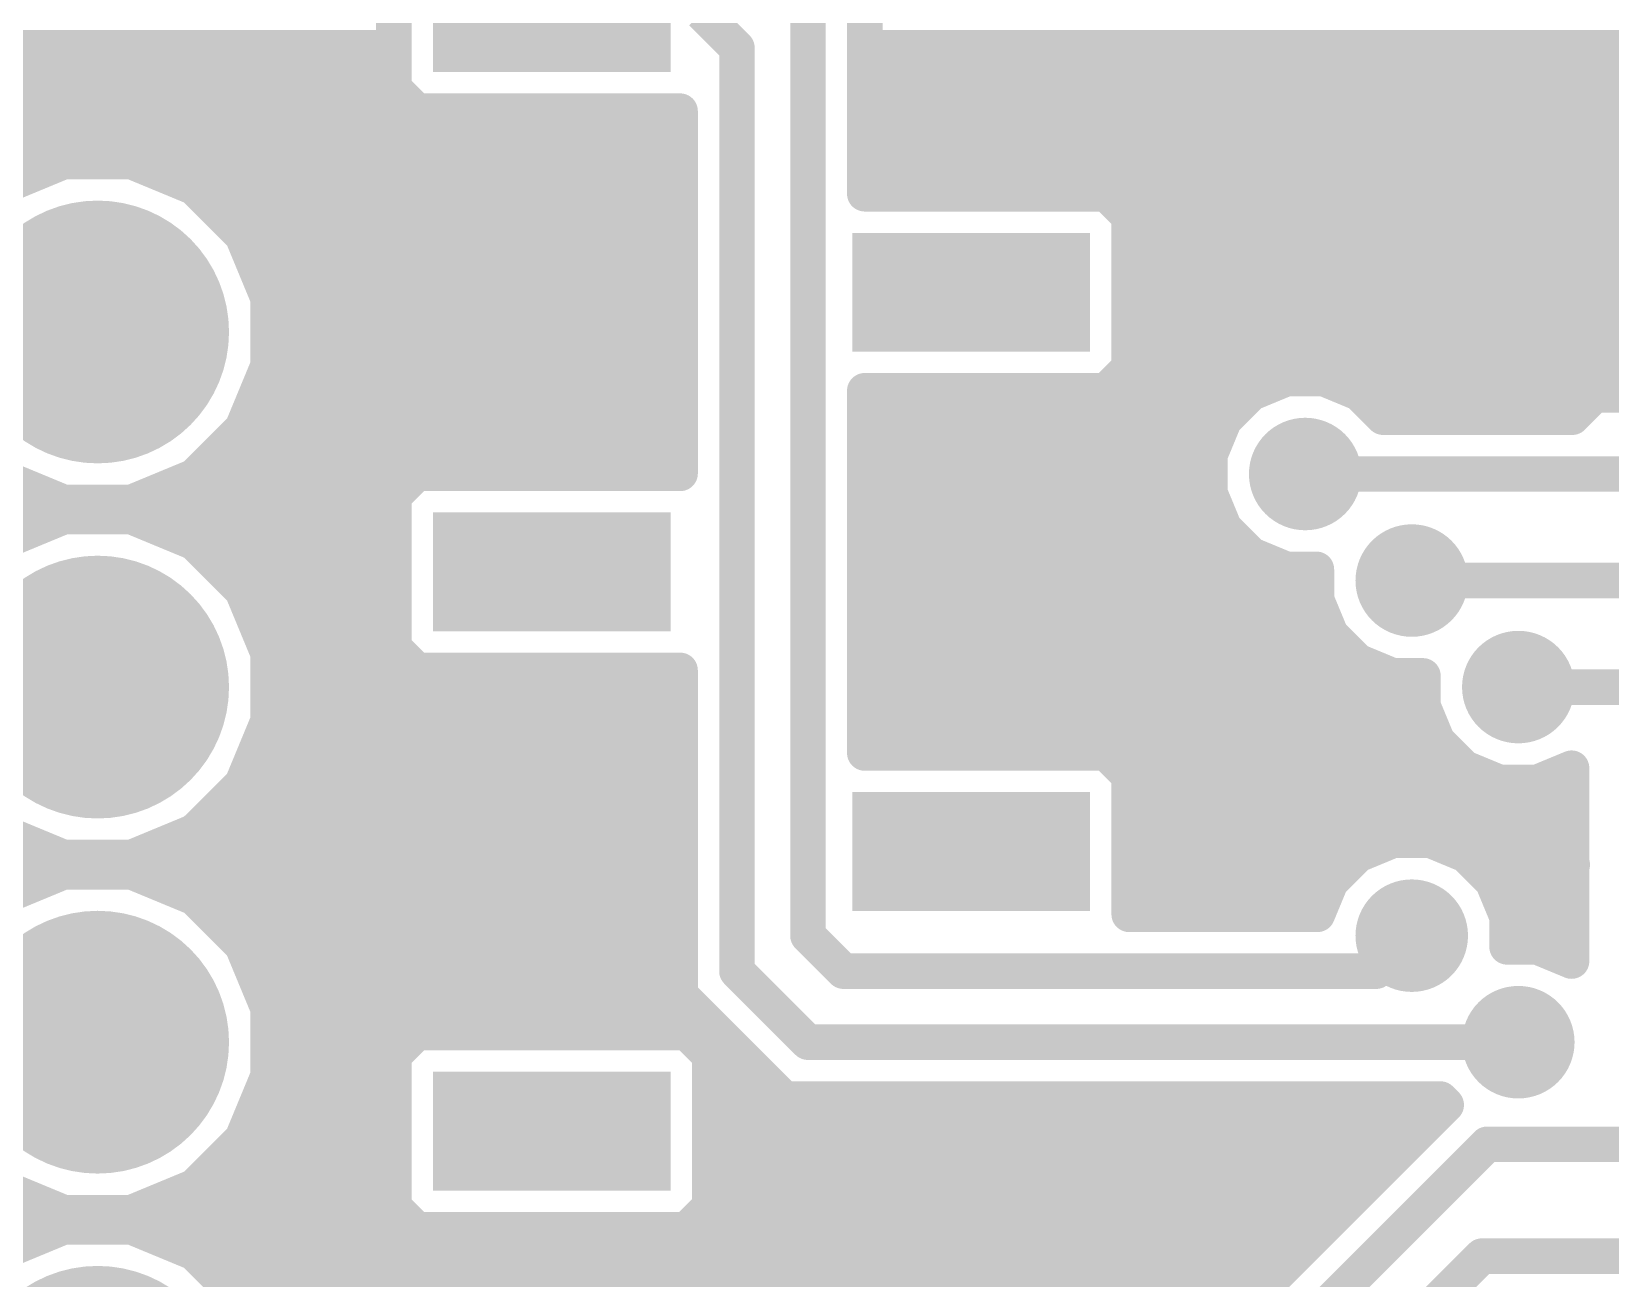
# Model space of a CAD drawing. Extents: x 0 to 38, y 0 to 44.4.
# Drawn here: x 6.89 to 18.18, y 20.41 to 29.33 of the extents above; entities that cross this region are included whole.
import ezdxf

# ---------------------------------------------------------------- set-up
doc = ezdxf.new("R2010")
doc.units = 0
for name, color, linetype in [('1', 22, 'CONTINUOUS'), ('17', 82, 'CONTINUOUS'), ('18', 82, 'CONTINUOUS')]:
    doc.layers.add(name, color=color, linetype=linetype)

# ---------------------------------------------------------------- blocks, each defined once
blk = doc.blocks.new('ROUNDP')
at = {"const_width": 0.5}
blk.add_lwpolyline([(0, -0.25, 1), (0, 0.25, 1), (0, -0.25)], format="xyb", dxfattribs=at)
blk = doc.blocks.new('RECT')
blk.add_solid([(-0.5, -0.5), (0.5, -0.5), (-0.5, 0.5), (0.5, 0.5)])
blk = doc.blocks.new('ROUNDV')
at = {"const_width": 0.5}
blk.add_lwpolyline([(0, -0.25, 1), (0, 0.25, 1), (0, -0.25)], format="xyb", dxfattribs=at)

msp = doc.modelspace()

# ---------------------------------------------------------------- linework, layer by layer
at = {"layer": '1', "const_width": 0.254}
for points in [[(12.446, 31.242), (12.446, 22.86)], [(12.8524, 28.1664), (12.8524, 30.7576)], [(9.4846, 30.0027), (9.4846, 28.9213)], [(11.686, 29.462), (11.938, 29.21)], [(5.4102, 29.21), (9.4846, 29.21)], [(11.938, 29.21), (11.938, 22.606)], [(12.8524, 29.21), (19.9136, 29.21)], [(5.4102, 28.956), (9.4846, 28.956)], [(9.4846, 28.9213), (9.6483, 28.7576)], [(12.8524, 28.956), (19.9136, 28.956)], [(5.4102, 28.702), (11.5316, 28.702)], [(9.6483, 28.7576), (11.5316, 28.7576)], [(11.5316, 28.7576), (11.5316, 26.1664)], [(12.8524, 28.702), (19.9136, 28.702)], [(5.4102, 28.448), (11.5316, 28.448)], [(12.8524, 28.448), (19.7919, 28.448)], [(7.1235, 28.3972), (6.6754, 28.2116)], [(7.6085, 28.3972), (7.1235, 28.3972)], [(8.0566, 28.2116), (7.6085, 28.3972)], [(8.3996, 27.8686), (8.0566, 28.2116)], [(8.0742, 28.194), (11.5316, 28.194)], [(12.8524, 28.194), (19.7552, 28.194)], [(14.5797, 28.1664), (12.8524, 28.1664)], [(14.7434, 28.0027), (14.5797, 28.1664)], [(14.7434, 26.9213), (14.7434, 28.0027)], [(8.3282, 27.94), (11.5316, 27.94)], [(14.7434, 27.94), (19.7552, 27.94)], [(8.5852, 27.4205), (8.3996, 27.8686)], [(8.4752, 27.686), (11.5316, 27.686)], [(14.7434, 27.686), (19.7552, 27.686)], [(8.5804, 27.432), (11.5316, 27.432)], [(14.7434, 27.432), (19.7552, 27.432)], [(8.5852, 26.9355), (8.5852, 27.4205)], [(8.5852, 27.178), (11.5316, 27.178)], [(14.7434, 27.178), (19.7552, 27.178)], [(8.3996, 26.4874), (8.5852, 26.9355)], [(8.5804, 26.924), (11.5316, 26.924)], [(14.5797, 26.7576), (14.7434, 26.9213)], [(14.7434, 26.924), (19.7552, 26.924)], [(12.8524, 24.1664), (12.8524, 26.7576)], [(12.8524, 26.7576), (14.5797, 26.7576)], [(15.8664, 26.8438), (15.6158, 26.74)], [(16.1376, 26.8438), (15.8664, 26.8438)], [(16.3882, 26.74), (16.1376, 26.8438)], [(8.4752, 26.67), (11.5316, 26.67)], [(12.8524, 26.67), (15.5458, 26.67)], [(15.6158, 26.74), (15.424, 26.5482)], [(16.5598, 26.5684), (16.3882, 26.74)], [(16.4582, 26.67), (18.0139, 26.67)], [(18.0707, 26.7268), (17.9123, 26.5684)], [(19.5721, 26.7268), (18.0707, 26.7268)], [(15.424, 26.5482), (15.3202, 26.2976)], [(17.9123, 26.5684), (16.5598, 26.5684)], [(8.0566, 26.1444), (8.3996, 26.4874)], [(8.3282, 26.416), (11.5316, 26.416)], [(12.8524, 26.416), (15.3692, 26.416)], [(15.3202, 26.2976), (15.3202, 26.0264)], [(6.6754, 26.1444), (7.1235, 25.9588)], [(7.6085, 25.9588), (8.0566, 26.1444)], [(8.0742, 26.162), (9.6439, 26.162)], [(9.6483, 26.1664), (9.4846, 26.0027)], [(11.5316, 26.1664), (9.6483, 26.1664)], [(12.8524, 26.162), (15.3202, 26.162)], [(18.8154, 26.162), (16.002, 26.162)], [(7.1235, 25.9588), (7.6085, 25.9588)], [(9.4846, 26.0027), (9.4846, 24.9213)], [(15.3202, 26.0264), (15.424, 25.7758)], [(2.6515, 25.908), (9.4846, 25.908)], [(7.1235, 25.8572), (6.6754, 25.6716)], [(7.6085, 25.8572), (7.1235, 25.8572)], [(8.0566, 25.6716), (7.6085, 25.8572)], [(12.8524, 25.908), (15.3692, 25.908)], [(15.424, 25.7758), (15.6158, 25.584)], [(8.3996, 25.3286), (8.0566, 25.6716)], [(8.0742, 25.654), (9.4846, 25.654)], [(12.8524, 25.654), (15.5458, 25.654)], [(15.6158, 25.584), (15.8664, 25.4802)], [(8.3282, 25.4), (9.4846, 25.4)], [(12.8524, 25.4), (16.0822, 25.4)], [(15.8664, 25.4802), (16.0822, 25.4802)], [(16.0822, 25.4802), (16.0822, 25.2644)], [(18.7894, 25.4), (16.764, 25.4)], [(8.5852, 24.8805), (8.3996, 25.3286)], [(16.0822, 25.2644), (16.186, 25.0138)], [(8.4752, 25.146), (9.4846, 25.146)], [(12.8524, 25.146), (16.1312, 25.146)], [(16.186, 25.0138), (16.3778, 24.822)], [(8.5804, 24.892), (9.5139, 24.892)], [(8.5852, 24.3955), (8.5852, 24.8805)], [(9.4846, 24.9213), (9.6483, 24.7576)], [(12.8524, 24.892), (16.3078, 24.892)], [(9.6483, 24.7576), (11.5316, 24.7576)], [(11.5316, 24.7576), (11.5316, 22.4377)], [(16.3778, 24.822), (16.6284, 24.7182)], [(16.6284, 24.7182), (16.8442, 24.7182)], [(16.8442, 24.7182), (16.8442, 24.5024)], [(8.5852, 24.638), (11.5316, 24.638)], [(12.8524, 24.638), (16.8442, 24.638)], [(18.7514, 24.638), (17.526, 24.638)], [(16.8442, 24.5024), (16.948, 24.2518)], [(8.3996, 23.9474), (8.5852, 24.3955)], [(8.5804, 24.384), (11.5316, 24.384)], [(12.8524, 24.384), (16.8932, 24.384)], [(14.5797, 24.1664), (12.8524, 24.1664)], [(14.7434, 24.0027), (14.5797, 24.1664)], [(16.948, 24.2518), (17.1398, 24.06)], [(8.4752, 24.13), (11.5316, 24.13)], [(14.6161, 24.13), (17.0698, 24.13)], [(17.1398, 24.06), (17.3904, 23.9562)], [(17.6616, 23.9562), (17.907, 24.0578)], [(17.907, 24.0578), (17.907, 23.3729)], [(8.0566, 23.6044), (8.3996, 23.9474)], [(14.7434, 23.0124), (14.7434, 24.0027)], [(17.3904, 23.9562), (17.6616, 23.9562)], [(8.3282, 23.876), (11.5316, 23.876)], [(14.7434, 23.876), (17.907, 23.876)], [(6.6754, 23.6044), (7.1235, 23.4188)], [(7.6085, 23.4188), (8.0566, 23.6044)], [(8.0742, 23.622), (11.5316, 23.622)], [(14.7434, 23.622), (17.907, 23.622)], [(16.6284, 23.5418), (16.3778, 23.438)], [(16.8996, 23.5418), (16.6284, 23.5418)], [(17.1502, 23.438), (16.8996, 23.5418)], [(5.2324, 23.368), (11.5316, 23.368)], [(7.1235, 23.4188), (7.6085, 23.4188)], [(14.7434, 23.368), (16.3078, 23.368)], [(16.3778, 23.438), (16.186, 23.2462)], [(17.342, 23.2462), (17.1502, 23.438)], [(17.2202, 23.368), (17.9119, 23.368)], [(17.907, 23.3729), (17.9119, 23.368)], [(17.9119, 23.368), (17.907, 23.3631)], [(17.907, 23.3631), (17.907, 22.6782)], [(7.1235, 23.3172), (6.6754, 23.1316)], [(7.6085, 23.3172), (7.1235, 23.3172)], [(8.0566, 23.1316), (7.6085, 23.3172)], [(16.186, 23.2462), (16.0892, 23.0124)], [(17.4458, 22.9956), (17.342, 23.2462)], [(8.3996, 22.7886), (8.0566, 23.1316)], [(8.0742, 23.114), (11.5316, 23.114)], [(14.7434, 23.114), (16.1312, 23.114)], [(17.3968, 23.114), (17.907, 23.114)], [(16.0892, 23.0124), (14.7434, 23.0124)], [(17.4458, 22.7798), (17.4458, 22.9956)], [(8.3282, 22.86), (11.5316, 22.86)], [(12.446, 22.86), (12.7, 22.606)], [(16.51, 22.606), (16.764, 22.86)], [(17.4458, 22.86), (17.907, 22.86)], [(8.5852, 22.3405), (8.3996, 22.7886)], [(17.6616, 22.7798), (17.4458, 22.7798)], [(17.907, 22.6782), (17.6616, 22.7798)], [(8.4752, 22.606), (11.5316, 22.606)], [(11.938, 22.606), (12.446, 22.098)], [(12.7, 22.606), (16.51, 22.606)], [(8.5804, 22.352), (11.6173, 22.352)], [(11.5316, 22.4377), (12.0396, 21.9297)], [(8.5852, 21.8555), (8.5852, 22.3405)], [(9.6483, 22.1664), (9.4846, 22.0027)], [(11.5797, 22.1664), (9.6483, 22.1664)], [(11.7434, 22.0027), (11.5797, 22.1664)], [(8.5852, 22.098), (9.5799, 22.098)], [(11.6481, 22.098), (11.8713, 22.098)], [(12.446, 22.098), (17.526, 22.098)], [(9.4846, 22.0027), (9.4846, 20.9213)], [(11.7434, 20.9213), (11.7434, 22.0027)], [(12.0396, 21.9297), (12.2777, 21.6916)], [(8.3996, 21.4074), (8.5852, 21.8555)], [(8.5804, 21.844), (9.4846, 21.844)], [(11.7434, 21.844), (12.1253, 21.844)], [(12.2777, 21.6916), (16.9682, 21.6916)], [(16.9682, 21.6916), (17.0105, 21.6493)], [(8.4752, 21.59), (9.4846, 21.59)], [(11.7434, 21.59), (16.9513, 21.59)], [(17.0105, 21.6493), (14.7434, 19.3821)], [(8.0566, 21.0644), (8.3996, 21.4074)], [(8.3282, 21.336), (9.4846, 21.336)], [(11.7434, 21.336), (16.6973, 21.336)], [(17.304, 21.368), (13.462, 17.526)], [(18.8214, 21.368), (17.304, 21.368)], [(6.6754, 21.0644), (7.1235, 20.8788)], [(7.6085, 20.8788), (8.0566, 21.0644)], [(8.0742, 21.082), (9.4846, 21.082)], [(11.7434, 21.082), (16.4433, 21.082)], [(7.1235, 20.8788), (7.6085, 20.8788)], [(9.4846, 20.9213), (9.6483, 20.7576)], [(11.5797, 20.7576), (11.7434, 20.9213)], [(5.2324, 20.828), (9.5779, 20.828)], [(7.1235, 20.7772), (6.6754, 20.5916)], [(7.6085, 20.7772), (7.1235, 20.7772)], [(8.0566, 20.5916), (7.6085, 20.7772)], [(11.6501, 20.828), (16.1893, 20.828)], [(9.6483, 20.7576), (11.5797, 20.7576)], [(8.3996, 20.2486), (8.0566, 20.5916)], [(8.0742, 20.574), (15.9353, 20.574)], [(17.266, 20.568), (13.716, 17.018)], [(18.8214, 20.568), (17.266, 20.568)], [(8.3282, 20.32), (15.6813, 20.32)]]:
    msp.add_lwpolyline(points, dxfattribs=at)
at = {"layer": '1', "const_width": 0.127}
for points in [[(9.4846, 29.1465, 1), (9.4846, 29.2735)], [(12.0015, 29.21, 1), (11.8745, 29.21)], [(11.8931, 29.1651, 1), (11.9829, 29.2549)], [(12.8524, 29.2735, 1), (12.8524, 29.1465)], [(9.5295, 28.9662, 1), (9.4397, 28.8764)], [(9.4846, 28.8925, 1), (9.4846, 29.0195)], [(12.8524, 29.0195, 1), (12.8524, 28.8925)], [(9.4211, 28.9213, 1), (9.5481, 28.9213)], [(9.6483, 28.8211, 1), (9.6483, 28.6941)], [(9.6034, 28.7127, 1), (9.6932, 28.8025)], [(11.5951, 28.7576, 1), (11.4681, 28.7576)], [(11.5316, 28.6941, 1), (11.5316, 28.8211)], [(11.5316, 28.6385, 1), (11.5316, 28.7655)], [(12.8524, 28.7655, 1), (12.8524, 28.6385)], [(11.5316, 28.3845, 1), (11.5316, 28.5115)], [(12.8524, 28.5115, 1), (12.8524, 28.3845)], [(7.1235, 28.4607, 1), (7.1235, 28.3337)], [(7.1478, 28.3385, 1), (7.0992, 28.4559)], [(7.6328, 28.4559, 1), (7.5842, 28.3385)], [(7.6085, 28.3337, 1), (7.6085, 28.4607)], [(8.1015, 28.2565, 1), (8.0117, 28.1667)], [(8.0742, 28.2575, 1), (8.0742, 28.1305)], [(8.0323, 28.1529, 1), (8.0809, 28.2703)], [(11.5316, 28.1305, 1), (11.5316, 28.2575)], [(12.8524, 28.2575, 1), (12.8524, 28.1305)], [(12.8524, 28.2299, 1), (12.8524, 28.1029)], [(12.7889, 28.1664, 1), (12.9159, 28.1664)], [(14.6246, 28.2113, 1), (14.5348, 28.1215)], [(14.5797, 28.1029, 1), (14.5797, 28.2299)], [(14.8069, 28.0027, 1), (14.6799, 28.0027)], [(8.3282, 28.0035, 1), (8.3282, 27.8765)], [(11.5316, 27.8765, 1), (11.5316, 28.0035)], [(14.7434, 28.0035, 1), (14.7434, 27.8765)], [(14.6985, 27.9578, 1), (14.7883, 28.0476)], [(8.4583, 27.8929, 1), (8.3409, 27.8443)], [(8.3547, 27.8237, 1), (8.4445, 27.9135)], [(8.4752, 27.7495, 1), (8.4752, 27.6225)], [(11.5316, 27.6225, 1), (11.5316, 27.7495)], [(14.7434, 27.7495, 1), (14.7434, 27.6225)], [(8.5804, 27.4955, 1), (8.5804, 27.3685)], [(11.5316, 27.3685, 1), (11.5316, 27.4955)], [(14.7434, 27.4955, 1), (14.7434, 27.3685)], [(8.6487, 27.4205, 1), (8.5217, 27.4205)], [(8.5265, 27.3962, 1), (8.6439, 27.4448)], [(8.5852, 27.2415, 1), (8.5852, 27.1145)], [(11.5316, 27.1145, 1), (11.5316, 27.2415)], [(14.7434, 27.2415, 1), (14.7434, 27.1145)], [(8.5804, 26.9875, 1), (8.5804, 26.8605)], [(8.5217, 26.9355, 1), (8.6487, 26.9355)], [(8.6439, 26.9112, 1), (8.5265, 26.9598)], [(11.5316, 26.8605, 1), (11.5316, 26.9875)], [(14.7434, 26.9875, 1), (14.7434, 26.8605)], [(14.7883, 26.8764, 1), (14.6985, 26.9662)], [(12.9159, 26.7576, 1), (12.7889, 26.7576)], [(12.8524, 26.8211, 1), (12.8524, 26.6941)], [(14.5797, 26.6941, 1), (14.5797, 26.8211)], [(14.6799, 26.9213, 1), (14.8069, 26.9213)], [(15.8664, 26.9073, 1), (15.8664, 26.7803)], [(15.8907, 26.7851, 1), (15.8421, 26.9025)], [(16.1619, 26.9025, 1), (16.1133, 26.7851)], [(16.1376, 26.7803, 1), (16.1376, 26.9073)], [(8.4752, 26.7335, 1), (8.4752, 26.6065)], [(11.5316, 26.6065, 1), (11.5316, 26.7335)], [(12.8524, 26.7335, 1), (12.8524, 26.6065)], [(14.5348, 26.8025, 1), (14.6246, 26.7127)], [(15.5458, 26.6065, 1), (15.5458, 26.7335)], [(15.5915, 26.7987, 1), (15.6401, 26.6813)], [(15.6607, 26.6951, 1), (15.5709, 26.7849)], [(16.4331, 26.7849, 1), (16.3433, 26.6951)], [(16.3639, 26.6813, 1), (16.4125, 26.7987)], [(16.4582, 26.7335, 1), (16.4582, 26.6065)], [(18.0707, 26.7903, 1), (18.0707, 26.6633)], [(18.0139, 26.6065, 1), (18.0139, 26.7335)], [(18.1156, 26.6819, 1), (18.0258, 26.7717)], [(15.3791, 26.5931, 1), (15.4689, 26.5033)], [(15.4827, 26.5239, 1), (15.3653, 26.5725)], [(16.5598, 26.6319, 1), (16.5598, 26.5049)], [(16.5149, 26.5235, 1), (16.6047, 26.6133)], [(17.8674, 26.6133, 1), (17.9572, 26.5235)], [(17.9123, 26.5049, 1), (17.9123, 26.6319)], [(8.3282, 26.4795, 1), (8.3282, 26.3525)], [(8.3409, 26.5117, 1), (8.4583, 26.4631)], [(8.4445, 26.4425, 1), (8.3547, 26.5323)], [(11.5316, 26.3525, 1), (11.5316, 26.4795)], [(12.8524, 26.4795, 1), (12.8524, 26.3525)], [(15.3692, 26.3525, 1), (15.3692, 26.4795)], [(15.3837, 26.2976, 1), (15.2567, 26.2976)], [(15.2615, 26.3219, 1), (15.3789, 26.2733)], [(8.0117, 26.1893, 1), (8.1015, 26.0995)], [(8.0742, 26.2255, 1), (8.0742, 26.0985)], [(8.0809, 26.0857, 1), (8.0323, 26.2031)], [(9.6483, 26.2299, 1), (9.6483, 26.1029)], [(9.6932, 26.1215, 1), (9.6034, 26.2113)], [(9.6439, 26.0985, 1), (9.6439, 26.2255)], [(11.4681, 26.1664, 1), (11.5951, 26.1664)], [(11.5316, 26.1029, 1), (11.5316, 26.2299)], [(12.8524, 26.2255, 1), (12.8524, 26.0985)], [(15.3202, 26.0985, 1), (15.3202, 26.2255)], [(16.002, 26.2255, 1), (16.002, 26.0985)], [(7.1235, 26.0223, 1), (7.1235, 25.8953)], [(7.6085, 25.8953, 1), (7.6085, 26.0223)], [(9.5481, 26.0027, 1), (9.4211, 26.0027)], [(9.4397, 26.0476, 1), (9.5295, 25.9578)], [(15.3789, 26.0507, 1), (15.2615, 26.0021)], [(15.2567, 26.0264, 1), (15.3837, 26.0264)], [(7.1235, 25.9207, 1), (7.1235, 25.7937)], [(7.0992, 25.9001, 1), (7.1478, 26.0175)], [(7.1478, 25.7985, 1), (7.0992, 25.9159)], [(7.5842, 26.0175, 1), (7.6328, 25.9001)], [(7.6328, 25.9159, 1), (7.5842, 25.7985)], [(7.6085, 25.7937, 1), (7.6085, 25.9207)], [(9.4846, 25.8445, 1), (9.4846, 25.9715)], [(12.8524, 25.9715, 1), (12.8524, 25.8445)], [(15.3692, 25.8445, 1), (15.3692, 25.9715)], [(15.4689, 25.8207, 1), (15.3791, 25.7309)], [(15.3653, 25.7515, 1), (15.4827, 25.8001)], [(8.1015, 25.7165, 1), (8.0117, 25.6267)], [(8.0742, 25.7175, 1), (8.0742, 25.5905)], [(8.0323, 25.6129, 1), (8.0809, 25.7303)], [(9.4846, 25.5905, 1), (9.4846, 25.7175)], [(12.8524, 25.7175, 1), (12.8524, 25.5905)], [(15.5458, 25.5905, 1), (15.5458, 25.7175)], [(15.6401, 25.6427, 1), (15.5915, 25.5253)], [(15.5709, 25.5391, 1), (15.6607, 25.6289)], [(8.3282, 25.4635, 1), (8.3282, 25.3365)], [(9.4846, 25.3365, 1), (9.4846, 25.4635)], [(12.8524, 25.4635, 1), (12.8524, 25.3365)], [(15.8664, 25.5437, 1), (15.8664, 25.4167)], [(15.8421, 25.4215, 1), (15.8907, 25.5389)], [(16.1457, 25.4802, 1), (16.0187, 25.4802)], [(16.0822, 25.4167, 1), (16.0822, 25.5437)], [(16.0822, 25.3365, 1), (16.0822, 25.4635)], [(16.764, 25.4635, 1), (16.764, 25.3365)], [(8.4583, 25.3529, 1), (8.3409, 25.3043)], [(8.3547, 25.2837, 1), (8.4445, 25.3735)], [(16.1409, 25.2887, 1), (16.0235, 25.2401)], [(16.0187, 25.2644, 1), (16.1457, 25.2644)], [(8.4752, 25.2095, 1), (8.4752, 25.0825)], [(9.4846, 25.0825, 1), (9.4846, 25.2095)], [(12.8524, 25.2095, 1), (12.8524, 25.0825)], [(16.1312, 25.0825, 1), (16.1312, 25.2095)], [(16.2309, 25.0587, 1), (16.1411, 24.9689)], [(16.1273, 24.9895, 1), (16.2447, 25.0381)], [(8.5804, 24.9555, 1), (8.5804, 24.8285)], [(8.6487, 24.8805, 1), (8.5217, 24.8805)], [(8.5265, 24.8562, 1), (8.6439, 24.9048)], [(9.5295, 24.9662, 1), (9.4397, 24.8764)], [(9.4211, 24.9213, 1), (9.5481, 24.9213)], [(9.5139, 24.8285, 1), (9.5139, 24.9555)], [(12.8524, 24.9555, 1), (12.8524, 24.8285)], [(16.3078, 24.8285, 1), (16.3078, 24.9555)], [(9.6483, 24.8211, 1), (9.6483, 24.6941)], [(9.6034, 24.7127, 1), (9.6932, 24.8025)], [(11.5951, 24.7576, 1), (11.4681, 24.7576)], [(11.5316, 24.6941, 1), (11.5316, 24.8211)], [(16.4021, 24.8807, 1), (16.3535, 24.7633)], [(16.3329, 24.7771, 1), (16.4227, 24.8669)], [(16.6284, 24.7817, 1), (16.6284, 24.6547)], [(16.9077, 24.7182, 1), (16.7807, 24.7182)], [(16.8442, 24.6547, 1), (16.8442, 24.7817)], [(8.5852, 24.7015, 1), (8.5852, 24.5745)], [(11.5316, 24.5745, 1), (11.5316, 24.7015)], [(12.8524, 24.7015, 1), (12.8524, 24.5745)], [(16.6041, 24.6595, 1), (16.6527, 24.7769)], [(16.8442, 24.5745, 1), (16.8442, 24.7015)], [(17.526, 24.7015, 1), (17.526, 24.5745)], [(16.9029, 24.5267, 1), (16.7855, 24.4781)], [(8.5804, 24.4475, 1), (8.5804, 24.3205)], [(8.6439, 24.3712, 1), (8.5265, 24.4198)], [(11.5316, 24.3205, 1), (11.5316, 24.4475)], [(12.8524, 24.4475, 1), (12.8524, 24.3205)], [(16.7807, 24.5024, 1), (16.9077, 24.5024)], [(16.8932, 24.3205, 1), (16.8932, 24.4475)], [(8.5217, 24.3955, 1), (8.6487, 24.3955)], [(12.8524, 24.2299, 1), (12.8524, 24.1029)], [(14.6246, 24.2113, 1), (14.5348, 24.1215)], [(14.5797, 24.1029, 1), (14.5797, 24.2299)], [(16.9929, 24.2967, 1), (16.9031, 24.2069)], [(16.8893, 24.2275, 1), (17.0067, 24.2761)], [(8.4752, 24.1935, 1), (8.4752, 24.0665)], [(11.5316, 24.0665, 1), (11.5316, 24.1935)], [(12.7889, 24.1664, 1), (12.9159, 24.1664)], [(14.6161, 24.1935, 1), (14.6161, 24.0665)], [(17.0698, 24.0665, 1), (17.0698, 24.1935)], [(17.1641, 24.1187, 1), (17.1155, 24.0013)], [(17.0949, 24.0151, 1), (17.1847, 24.1049)], [(17.9705, 24.0578, 1), (17.8435, 24.0578)], [(17.9313, 23.9992, 1), (17.8827, 24.1165)], [(8.4445, 23.9025, 1), (8.3547, 23.9923)], [(14.8069, 24.0027, 1), (14.6799, 24.0027)], [(14.6985, 23.9578, 1), (14.7883, 24.0476)], [(17.3904, 24.0197, 1), (17.3904, 23.8927)], [(17.3661, 23.8975, 1), (17.4147, 24.0149)], [(17.6373, 24.0149, 1), (17.6859, 23.8975)], [(17.6616, 23.8927, 1), (17.6616, 24.0197)], [(8.3282, 23.9395, 1), (8.3282, 23.8125)], [(8.3409, 23.9717, 1), (8.4583, 23.9231)], [(11.5316, 23.8125, 1), (11.5316, 23.9395)], [(14.7434, 23.9395, 1), (14.7434, 23.8125)], [(17.907, 23.8125, 1), (17.907, 23.9395)], [(8.0117, 23.6493, 1), (8.1015, 23.5595)], [(8.0742, 23.6855, 1), (8.0742, 23.5585)], [(8.0809, 23.5457, 1), (8.0323, 23.6631)], [(11.5316, 23.5585, 1), (11.5316, 23.6855)], [(14.7434, 23.6855, 1), (14.7434, 23.5585)], [(17.907, 23.5585, 1), (17.907, 23.6855)], [(16.6284, 23.6053, 1), (16.6284, 23.4783)], [(16.6527, 23.4831, 1), (16.6041, 23.6005)], [(16.9239, 23.6005, 1), (16.8753, 23.4831)], [(16.8996, 23.4783, 1), (16.8996, 23.6053)], [(7.1235, 23.4823, 1), (7.1235, 23.3553)], [(7.0992, 23.3601, 1), (7.1478, 23.4775)], [(7.5842, 23.4775, 1), (7.6328, 23.3601)], [(7.6085, 23.3553, 1), (7.6085, 23.4823)], [(11.5316, 23.3045, 1), (11.5316, 23.4315)], [(14.7434, 23.4315, 1), (14.7434, 23.3045)], [(16.3078, 23.3045, 1), (16.3078, 23.4315)], [(16.3535, 23.4967, 1), (16.4021, 23.3793)], [(16.4227, 23.3931, 1), (16.3329, 23.4829)], [(17.1951, 23.4829, 1), (17.1053, 23.3931)], [(17.1259, 23.3793, 1), (17.1745, 23.4967)], [(17.2202, 23.4315, 1), (17.2202, 23.3045)], [(17.9519, 23.4178, 1), (17.8621, 23.3279)], [(17.9705, 23.3631, 1), (17.8435, 23.3631)], [(17.9568, 23.3231, 1), (17.867, 23.4129)], [(17.9119, 23.3045, 1), (17.9119, 23.4315)], [(7.1235, 23.3807, 1), (7.1235, 23.2537)], [(7.1478, 23.2585, 1), (7.0992, 23.3759)], [(7.6328, 23.3759, 1), (7.5842, 23.2585)], [(7.6085, 23.2537, 1), (7.6085, 23.3807)], [(16.2447, 23.2219, 1), (16.1273, 23.2705)], [(17.4007, 23.2705, 1), (17.2833, 23.2219)], [(17.8621, 23.408, 1), (17.9519, 23.3182)], [(17.8435, 23.3729, 1), (17.9705, 23.3729)], [(17.867, 23.3231, 1), (17.9568, 23.4129)], [(16.1411, 23.2911, 1), (16.2309, 23.2013)], [(17.2971, 23.2013, 1), (17.3869, 23.2911)], [(8.1015, 23.1765, 1), (8.0117, 23.0867)], [(8.0742, 23.1775, 1), (8.0742, 23.0505)], [(8.0323, 23.0729, 1), (8.0809, 23.1903)], [(11.5316, 23.0505, 1), (11.5316, 23.1775)], [(14.7434, 23.1775, 1), (14.7434, 23.0505)], [(16.1312, 23.0505, 1), (16.1312, 23.1775)], [(17.3968, 23.1775, 1), (17.3968, 23.0505)], [(17.907, 23.0505, 1), (17.907, 23.1775)], [(14.7434, 23.0759, 1), (14.7434, 22.9489)], [(14.6799, 23.0124, 1), (14.8069, 23.0124)], [(16.0305, 23.0367, 1), (16.1478, 22.9881)], [(16.0892, 22.9489, 1), (16.0892, 23.0759)], [(17.5093, 22.9956, 1), (17.3823, 22.9956)], [(17.3871, 22.9713, 1), (17.5045, 23.0199)], [(8.3282, 22.9235, 1), (8.3282, 22.7965)], [(11.5316, 22.7965, 1), (11.5316, 22.9235)], [(12.4909, 22.9049, 1), (12.4011, 22.8151)], [(12.3825, 22.86, 1), (12.5095, 22.86)], [(16.8089, 22.8151, 1), (16.7191, 22.9049)], [(17.4458, 22.9235, 1), (17.4458, 22.7965)], [(17.907, 22.7965, 1), (17.907, 22.9235)], [(8.4583, 22.8129, 1), (8.3409, 22.7643)], [(8.3547, 22.7437, 1), (8.4445, 22.8335)], [(17.4458, 22.8433, 1), (17.4458, 22.7163)], [(17.3823, 22.7798, 1), (17.5093, 22.7798)], [(17.6859, 22.8385, 1), (17.6373, 22.7211)], [(17.6616, 22.7163, 1), (17.6616, 22.8433)], [(8.4752, 22.6695, 1), (8.4752, 22.5425)], [(11.5316, 22.5425, 1), (11.5316, 22.6695)], [(11.9829, 22.6509, 1), (11.8931, 22.5611)], [(12.7, 22.6695, 1), (12.7, 22.5425)], [(12.6551, 22.5611, 1), (12.7449, 22.6509)], [(16.4651, 22.6509, 1), (16.5549, 22.5611)], [(16.51, 22.5425, 1), (16.51, 22.6695)], [(17.8435, 22.6782, 1), (17.9705, 22.6782)], [(17.8827, 22.6195, 1), (17.9313, 22.7368)], [(11.8745, 22.606, 1), (12.0015, 22.606)], [(8.5804, 22.4155, 1), (8.5804, 22.2885)], [(11.5765, 22.4826, 1), (11.4867, 22.3928)], [(11.4681, 22.4377, 1), (11.5951, 22.4377)], [(11.6173, 22.2885, 1), (11.6173, 22.4155)], [(8.6487, 22.3405, 1), (8.5217, 22.3405)], [(8.5265, 22.3162, 1), (8.6439, 22.3648)], [(9.6483, 22.2299, 1), (9.6483, 22.1029)], [(9.6932, 22.1215, 1), (9.6034, 22.2113)], [(11.6246, 22.2113, 1), (11.5348, 22.1215)], [(11.5797, 22.1029, 1), (11.5797, 22.2299)], [(8.5852, 22.1615, 1), (8.5852, 22.0345)], [(9.5799, 22.0345, 1), (9.5799, 22.1615)], [(11.6481, 22.1615, 1), (11.6481, 22.0345)], [(11.8713, 22.0345, 1), (11.8713, 22.1615)], [(12.446, 22.1615, 1), (12.446, 22.0345)], [(12.4011, 22.0531, 1), (12.4909, 22.1429)], [(17.526, 22.0345, 1), (17.526, 22.1615)], [(9.5481, 22.0027, 1), (9.4211, 22.0027)], [(9.4397, 22.0476, 1), (9.5295, 21.9578)], [(11.8069, 22.0027, 1), (11.6799, 22.0027)], [(11.6985, 21.9578, 1), (11.7883, 22.0476)], [(12.0845, 21.9746, 1), (11.9947, 21.8848)], [(11.9947, 21.8848, 1), (12.0845, 21.9746)], [(8.5804, 21.9075, 1), (8.5804, 21.7805)], [(8.5217, 21.8555, 1), (8.6487, 21.8555)], [(8.6439, 21.8312, 1), (8.5265, 21.8798)], [(9.4846, 21.7805, 1), (9.4846, 21.9075)], [(11.7434, 21.9075, 1), (11.7434, 21.7805)], [(12.1253, 21.7805, 1), (12.1253, 21.9075)], [(12.2777, 21.7551, 1), (12.2777, 21.6281)], [(12.2328, 21.6467, 1), (12.3226, 21.7365)], [(17.0131, 21.7365, 1), (16.9233, 21.6467)], [(16.9682, 21.6281, 1), (16.9682, 21.7551)], [(8.4752, 21.6535, 1), (8.4752, 21.5265)], [(9.4846, 21.5265, 1), (9.4846, 21.6535)], [(11.7434, 21.6535, 1), (11.7434, 21.5265)], [(16.9513, 21.5265, 1), (16.9513, 21.6535)], [(17.0554, 21.6044, 1), (16.9656, 21.6942)], [(16.9656, 21.6044, 1), (17.0554, 21.6942)], [(8.3282, 21.3995, 1), (8.3282, 21.2725)], [(8.3409, 21.4317, 1), (8.4583, 21.3831)], [(8.4445, 21.3625, 1), (8.3547, 21.4523)], [(9.4846, 21.2725, 1), (9.4846, 21.3995)], [(11.7434, 21.3995, 1), (11.7434, 21.2725)], [(16.6973, 21.2725, 1), (16.6973, 21.3995)], [(17.304, 21.4315, 1), (17.304, 21.3045)], [(17.3489, 21.3231, 1), (17.2591, 21.4129)], [(8.0117, 21.1093, 1), (8.1015, 21.0195)], [(8.0742, 21.1455, 1), (8.0742, 21.0185)], [(8.0809, 21.0057, 1), (8.0323, 21.1231)], [(9.4846, 21.0185, 1), (9.4846, 21.1455)], [(11.7434, 21.1455, 1), (11.7434, 21.0185)], [(16.4433, 21.0185, 1), (16.4433, 21.1455)], [(7.1235, 20.9423, 1), (7.1235, 20.8153)], [(7.6085, 20.8153, 1), (7.6085, 20.9423)], [(9.5295, 20.9662, 1), (9.4397, 20.8764)], [(11.7883, 20.8764, 1), (11.6985, 20.9662)], [(7.1235, 20.8407, 1), (7.1235, 20.7137)], [(7.0992, 20.8201, 1), (7.1478, 20.9375)], [(7.1478, 20.7185, 1), (7.0992, 20.8359)], [(7.5842, 20.9375, 1), (7.6328, 20.8201)], [(7.6328, 20.8359, 1), (7.5842, 20.7185)], [(7.6085, 20.7137, 1), (7.6085, 20.8407)], [(9.4211, 20.9213, 1), (9.5481, 20.9213)], [(9.5779, 20.7645, 1), (9.5779, 20.8915)], [(11.6501, 20.8915, 1), (11.6501, 20.7645)], [(11.6799, 20.9213, 1), (11.8069, 20.9213)], [(16.1893, 20.7645, 1), (16.1893, 20.8915)], [(9.6483, 20.8211, 1), (9.6483, 20.6941)], [(9.6034, 20.7127, 1), (9.6932, 20.8025)], [(11.5348, 20.8025, 1), (11.6246, 20.7127)], [(11.5797, 20.6941, 1), (11.5797, 20.8211)], [(8.1015, 20.6365, 1), (8.0117, 20.5467)], [(8.0742, 20.6375, 1), (8.0742, 20.5105)], [(8.0323, 20.5329, 1), (8.0809, 20.6503)], [(15.9353, 20.5105, 1), (15.9353, 20.6375)], [(17.266, 20.6315, 1), (17.266, 20.5045)], [(17.3109, 20.5231, 1), (17.2211, 20.6129)], [(8.3282, 20.3835, 1), (8.3282, 20.2565)], [(15.6813, 20.2565, 1), (15.6813, 20.3835)]]:
    msp.add_lwpolyline(points, format="xyb", dxfattribs=at)

# ---------------------------------------------------------------- block references
at = {"layer": '1', "xscale": 0.85, "yscale": 1.7, "rotation": 90}
for p in [(10.614, 29.462), (13.614, 27.462), (10.614, 25.462), (13.614, 23.462), (10.614, 21.462)]:
    msp.add_blockref('RECT', p, dxfattribs=at)
at = {"layer": '17', "xscale": 1.8796, "yscale": 1.8796}
for p in [(7.366, 27.178), (7.366, 24.638), (7.366, 22.098), (7.366, 19.558)]:
    msp.add_blockref('ROUNDP', p, dxfattribs=at)
at = {"layer": '18', "xscale": 0.8048, "yscale": 0.8048}
for p in [(16.002, 26.162), (16.764, 25.4), (17.526, 24.638), (16.764, 22.86), (17.526, 22.098)]:
    msp.add_blockref('ROUNDV', p, dxfattribs=at)

doc.saveas('drawing.dxf')
